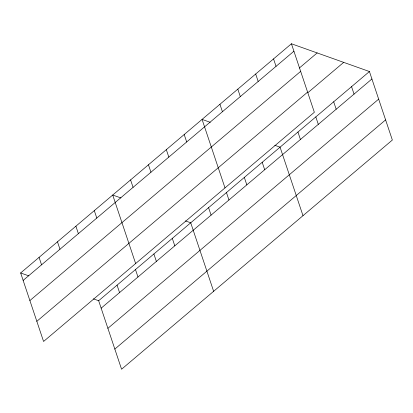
<?xml version="1.0" encoding="UTF-8"?>
<svg xmlns="http://www.w3.org/2000/svg" width="413" height="413" viewBox="0 0 413 413"><rect width="100%" height="100%" fill="white"/><g stroke="black" fill="none" stroke-linecap="round" stroke-linejoin="round"><path stroke-width="0.62" d="M291.423 43.768L314.345 112.274L43.572 341.468L20.65 272.957L291.423 43.768L369.428 71.532L392.35 140.043L121.577 369.232L98.655 300.726L93.39 298.852M23.143 280.406L293.917 51.217M299.291 68.057L317.163 52.931M29.886 300.556L300.659 71.366M36.829 321.314L307.602 92.125M307.943 92.626L343.683 62.368M98.655 300.726L369.428 71.532M101.144 308.17L371.917 78.981M107.886 328.325L378.659 99.135M114.835 349.083L385.608 119.894M210.258 122.315L202.071 119.398L224.992 187.91M274.805 145.293L280.071 147.167L302.992 215.679M120.906 197.946L112.713 195.029L135.634 263.54M185.452 220.924L190.718 222.798L213.64 291.31M20.65 272.957L28.843 275.874M351.556 86.663L354.049 94.107M333.683 101.789L336.177 109.238M315.816 116.915L318.304 124.365M273.551 58.894L276.044 66.343M297.943 132.041L300.437 139.491M255.683 74.02L258.171 81.469M237.811 89.146L240.304 96.596M262.198 162.294L264.692 169.743M219.938 104.272L222.431 111.722M244.331 177.42L246.824 184.869M226.458 192.546L228.952 199.995M184.198 134.524L186.691 141.974M208.586 207.672L211.079 215.121M166.325 149.651L168.819 157.1M148.453 164.777L150.946 172.226M172.304 238.384L174.797 245.833M130.585 179.903L133.074 187.352M153.889 253.969L156.382 261.419M135.479 269.555L137.973 277.004M94.298 210.615L96.792 218.064M117.065 285.14L119.558 292.59M75.889 226.2L78.382 233.65M57.474 241.786L59.968 249.235M39.065 257.371L41.553 264.821"/></g></svg>
